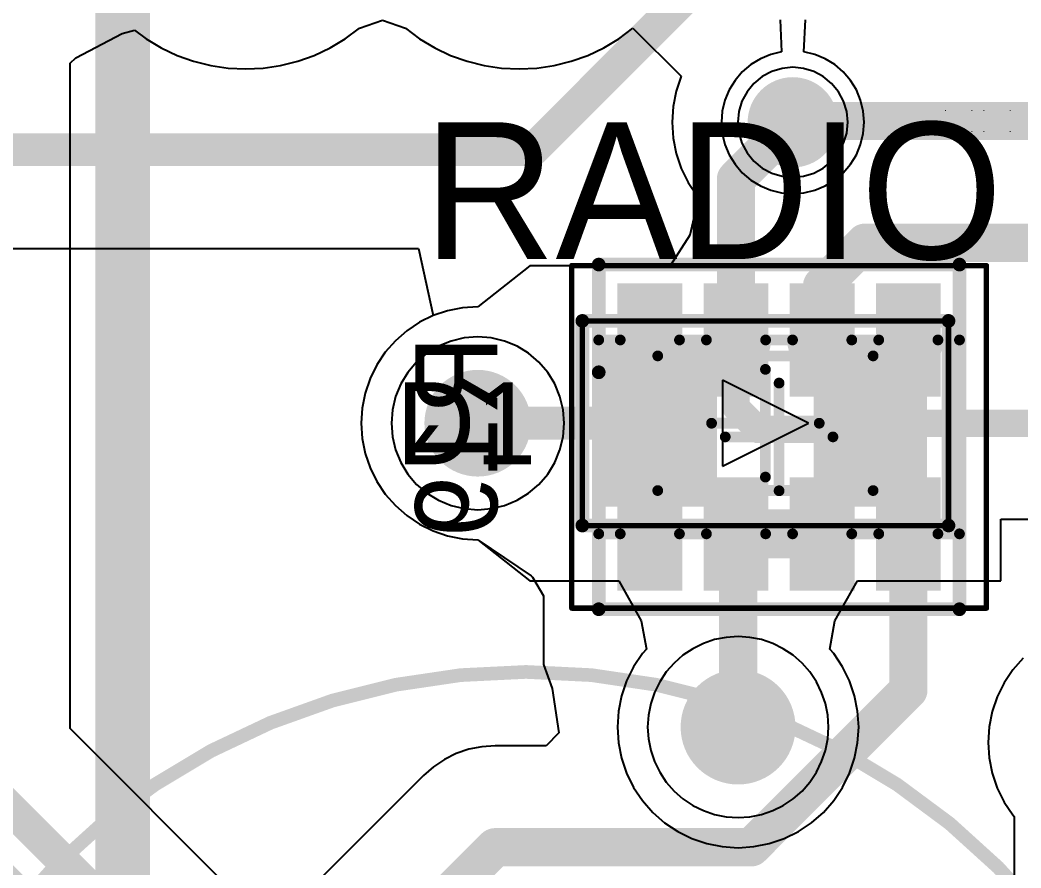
# Model space of a CAD drawing. Header units: millimetres. Extents: x 5.97 to 14.78, y 3.86 to 11.35.
# Drawn here: x 9.0425 to 9.4084, y 6.1224 to 6.4324 of the extents above; entities that cross this region are included whole.
import ezdxf

# ---------------------------------------------------------------- set-up
doc = ezdxf.new("R2010")
doc.units = ezdxf.units.MM
doc.header["$MEASUREMENT"] = 0
for name, color, linetype in [('BottomLayer', 5, 'Continuous'), ('BottomOverlay', 54, 'Continuous'), ('BottomPaste', 16, 'Continuous'), ('BottomSolder', 6, 'Continuous'), ('Mechanical13', 56, 'Continuous'), ('Mechanical15', 56, 'Continuous'), ('Mechanical4', 56, 'Continuous'), ('MidLayer1', 16, 'Continuous'), ('MidLayer2', 76, 'Continuous'), ('MultiLayer', 9, 'Continuous'), ('TopLayer', 1, 'Continuous'), ('TopOverlay', 2, 'Continuous'), ('TopPaste', 8, 'Continuous'), ('TopSolder', 216, 'Continuous')]:
    doc.layers.add(name, color=color, linetype=linetype)

# ---------------------------------------------------------------- blocks, each defined once
blk = doc.blocks.new('PS12_173')
at = {"layer": 'TopOverlay', "const_width": 0.005}
blk.add_lwpolyline([(0.24409, 0, 1), (-0.24409, 0, 1)], format="xyb", close=True, dxfattribs=at)
blk = doc.blocks.new('0805LED_RED_187')
at = {"layer": 'Mechanical13', "const_width": 0.00394}
for points in [[(-0.03937, -0.02461), (-0.03937, 0.02461)], [(-0.03937, 0.02461), (0.03937, 0.02461)], [(0.03937, -0.02461), (0.03937, 0.02461)], [(-0.03937, -0.02461), (0.03937, -0.02461)]]:
    blk.add_lwpolyline(points, dxfattribs=at)
at = {"layer": 'Mechanical13', "const_width": 0.00197}
for points in [[(-0.04035, 0.02461, 1), (-0.03839, 0.02461, 1)], [(-0.04035, 0.02461, 1), (-0.03839, 0.02461, 1)], [(0.03839, 0.02461, 1), (0.04035, 0.02461, 1)], [(0.03839, 0.02461, 1), (0.04035, 0.02461, 1)], [(-0.04035, -0.02461, 1), (-0.03839, -0.02461, 1)], [(-0.04035, -0.02461, 1), (-0.03839, -0.02461, 1)], [(0.03839, -0.02461, 1), (0.04035, -0.02461, 1)], [(0.03839, -0.02461, 1), (0.04035, -0.02461, 1)]]:
    blk.add_lwpolyline(points, format="xyb", close=True, dxfattribs=at)
at = {"layer": 'Mechanical15'}
for points, const_width in [([(-0.06693, -0.0374), (-0.06693, 0.0374)], 0.00197), ([(-0.06693, 0.0374), (0.06693, 0.0374)], 0.00197), ([(0.06693, -0.0374), (0.06693, 0.0374)], 0.00197), ([(0, -0.01969), (0, 0.01969)], 0.00394), ([(-0.01969, 0), (0.01969, 0)], 0.00394), ([(-0.06693, -0.0374), (0.06693, -0.0374)], 0.00197)]:
    blk.add_lwpolyline(points, dxfattribs=dict(at, const_width=const_width))
for points, const_width in [([(-0.06742, 0.0374, 1), (-0.06644, 0.0374, 1)], 0.000984), ([(-0.06742, 0.0374, 1), (-0.06644, 0.0374, 1)], 0.000984), ([(0.06644, 0.0374, 1), (0.06742, 0.0374, 1)], 0.000984), ([(0.06644, 0.0374, 1), (0.06742, 0.0374, 1)], 0.000984), ([(-0.00098, 0.01969, 1), (0.00098, 0.01969, 1)], 0.00197), ([(-0.02067, 0, 1), (-0.0187, 0, 1)], 0.00197), ([(0.0187, 0, 1), (0.02067, 0, 1)], 0.00197), ([(-0.00098, -0.01969, 1), (0.00098, -0.01969, 1)], 0.00197), ([(-0.06742, -0.0374, 1), (-0.06644, -0.0374, 1)], 0.000984), ([(-0.06742, -0.0374, 1), (-0.06644, -0.0374, 1)], 0.000984), ([(0.06644, -0.0374, 1), (0.06742, -0.0374, 1)], 0.000984), ([(0.06644, -0.0374, 1), (0.06742, -0.0374, 1)], 0.000984)]:
    blk.add_lwpolyline(points, format="xyb", close=True, dxfattribs=dict(at, const_width=const_width))
at = {"layer": 'TopLayer'}
for points in [[(-0.02067, -0.02756), (-0.02067, 0.02756), (-0.0561, -0.02756), (-0.0561, 0.02756)], [(0.0561, -0.02756), (0.0561, 0.02756), (0.02067, -0.02756), (0.02067, 0.02756)]]:
    blk.add_solid(points, dxfattribs=at)
at = {"layer": 'TopOverlay'}
for p, q in [((-0.01575, 0.01575), (-0.01575, -0.01575)), ((0.01575, 0), (-0.01575, 0.01575)), ((-0.01575, -0.01575), (0.01575, 0))]:
    blk.add_line(p, q, dxfattribs=at)
at = {"layer": 'TopOverlay', "const_width": 0.005}
for points in [[(-0.06693, 0.0374), (0.06693, 0.0374)], [(-0.06693, -0.0374), (-0.06693, 0.0374)], [(0.06693, -0.0374), (0.06693, 0.0374)], [(-0.06693, -0.0374), (0.06693, -0.0374)]]:
    blk.add_lwpolyline(points, dxfattribs=at)
at = {"layer": 'TopOverlay', "const_width": 0.0025}
for points in [[(-0.06818, 0.0374, 1), (-0.06568, 0.0374, 1)], [(-0.06818, 0.0374, 1), (-0.06568, 0.0374, 1)], [(0.06568, 0.0374, 1), (0.06818, 0.0374, 1)], [(0.06568, 0.0374, 1), (0.06818, 0.0374, 1)], [(-0.06818, -0.0374, 1), (-0.06568, -0.0374, 1)], [(-0.06818, -0.0374, 1), (-0.06568, -0.0374, 1)], [(0.06568, -0.0374, 1), (0.06818, -0.0374, 1)], [(0.06568, -0.0374, 1), (0.06818, -0.0374, 1)]]:
    blk.add_lwpolyline(points, format="xyb", close=True, dxfattribs=at)
at = {"layer": 'TopPaste'}
for points in [[(-0.01767, -0.03056), (-0.01767, 0.03056), (-0.0591, -0.03056), (-0.0591, 0.03056)], [(0.0591, -0.03056), (0.0591, 0.03056), (0.01767, -0.03056), (0.01767, 0.03056)]]:
    blk.add_solid(points, dxfattribs=at)
at = {"layer": 'TopSolder'}
for points in [[(-0.01817, -0.03006), (-0.01817, 0.03006), (-0.0586, -0.03006), (-0.0586, 0.03006)], [(0.0586, -0.03006), (0.0586, 0.03006), (0.01817, -0.03006), (0.01817, 0.03006)]]:
    blk.add_solid(points, dxfattribs=at)
blk = doc.blocks.new('0603R_4CC_B_238')
at = {"layer": 'BottomLayer'}
for points in [[(-0.05315, 0.0561), (-0.05315, 0.03839), (-0.01772, 0.0561), (-0.01772, 0.03839)], [(0.01772, 0.0561), (0.01772, 0.03839), (0.05315, 0.0561), (0.05315, 0.03839)], [(-0.05315, 0.02461), (-0.05315, 0.00689), (-0.01772, 0.02461), (-0.01772, 0.00689)], [(0.01772, 0.02461), (0.01772, 0.00689), (0.05315, 0.02461), (0.05315, 0.00689)], [(-0.05315, -0.00689), (-0.05315, -0.02461), (-0.01772, -0.00689), (-0.01772, -0.02461)], [(0.01772, -0.00689), (0.01772, -0.02461), (0.05315, -0.00689), (0.05315, -0.02461)], [(-0.05315, -0.03839), (-0.05315, -0.0561), (-0.01772, -0.03839), (-0.01772, -0.0561)], [(0.01772, -0.03839), (0.01772, -0.0561), (0.05315, -0.03839), (0.05315, -0.0561)]]:
    blk.add_solid(points, dxfattribs=at)
at = {"layer": 'BottomOverlay', "const_width": 0.005}
for points in [[(-0.06299, 0.06594), (0.06299, 0.06594)], [(-0.06299, 0.06594), (-0.06299, -0.06594)], [(0.06299, 0.06594), (0.06299, -0.06594)], [(-0.06299, -0.06594), (-0.02362, -0.06594)], [(-0.02362, -0.06594), (0.06299, -0.06594)]]:
    blk.add_lwpolyline(points, dxfattribs=at)
at = {"layer": 'BottomOverlay', "const_width": 0.0025}
for points in [[(-0.06424, 0.06594, 1), (-0.06174, 0.06594, 1)], [(-0.06424, 0.06594, 1), (-0.06174, 0.06594, 1)], [(0.06174, 0.06594, 1), (0.06424, 0.06594, 1)], [(0.06174, 0.06594, 1), (0.06424, 0.06594, 1)], [(-0.06424, -0.06594, 1), (-0.06174, -0.06594, 1)], [(-0.06424, -0.06594, 1), (-0.06174, -0.06594, 1)], [(-0.02487, -0.06594, 1), (-0.02237, -0.06594, 1)], [(-0.02487, -0.06594, 1), (-0.02237, -0.06594, 1)], [(0.06174, -0.06594, 1), (0.06424, -0.06594, 1)], [(0.06174, -0.06594, 1), (0.06424, -0.06594, 1)]]:
    blk.add_lwpolyline(points, format="xyb", close=True, dxfattribs=at)
at = {"layer": 'BottomPaste'}
for points in [[(-0.05615, 0.0591), (-0.05615, 0.03539), (-0.01472, 0.0591), (-0.01472, 0.03539)], [(0.01472, 0.0591), (0.01472, 0.03539), (0.05615, 0.0591), (0.05615, 0.03539)], [(-0.05615, 0.02761), (-0.05615, 0.00389), (-0.01472, 0.02761), (-0.01472, 0.00389)], [(0.01472, 0.02761), (0.01472, 0.00389), (0.05615, 0.02761), (0.05615, 0.00389)], [(-0.05615, -0.00389), (-0.05615, -0.02761), (-0.01472, -0.00389), (-0.01472, -0.02761)], [(0.01472, -0.00389), (0.01472, -0.02761), (0.05615, -0.00389), (0.05615, -0.02761)], [(-0.05615, -0.03539), (-0.05615, -0.0591), (-0.01472, -0.03539), (-0.01472, -0.0591)], [(0.01472, -0.03539), (0.01472, -0.0591), (0.05615, -0.03539), (0.05615, -0.0591)]]:
    blk.add_solid(points, dxfattribs=at)
at = {"layer": 'BottomSolder'}
for points in [[(-0.05565, 0.0586), (-0.05565, 0.03589), (-0.01522, 0.0586), (-0.01522, 0.03589)], [(0.01522, 0.0586), (0.01522, 0.03589), (0.05565, 0.0586), (0.05565, 0.03589)], [(-0.05565, 0.02711), (-0.05565, 0.00439), (-0.01522, 0.02711), (-0.01522, 0.00439)], [(0.01522, 0.02711), (0.01522, 0.00439), (0.05565, 0.02711), (0.05565, 0.00439)], [(-0.05565, -0.00439), (-0.05565, -0.02711), (-0.01522, -0.00439), (-0.01522, -0.02711)], [(0.01522, -0.00439), (0.01522, -0.02711), (0.05565, -0.00439), (0.05565, -0.02711)], [(-0.05565, -0.03589), (-0.05565, -0.0586), (-0.01522, -0.03589), (-0.01522, -0.0586)], [(0.01522, -0.03589), (0.01522, -0.0586), (0.05565, -0.03589), (0.05565, -0.0586)]]:
    blk.add_solid(points, dxfattribs=at)
at = {"layer": 'Mechanical13', "const_width": 0.00394}
for points in [[(-0.03543, 0.06594), (0.03543, 0.06594)], [(-0.03543, 0.06594), (-0.03543, 0.05807)], [(0.03543, 0.06594), (0.03543, 0.05807)], [(-0.03543, 0.03642), (-0.03543, 0.02657)], [(0.03543, 0.03642), (0.03543, 0.02657)], [(-0.03543, 0.00492), (-0.03543, -0.00492)], [(0.03543, 0.00492), (0.03543, -0.00492)], [(-0.03543, -0.02657), (-0.03543, -0.03642)], [(0.03543, -0.02657), (0.03543, -0.03642)], [(-0.03543, -0.05807), (-0.03543, -0.06594)], [(0.03543, -0.05807), (0.03543, -0.06594)], [(-0.03543, -0.06594), (0.03543, -0.06594)]]:
    blk.add_lwpolyline(points, dxfattribs=at)
at = {"layer": 'Mechanical13', "const_width": 0.00197}
for points in [[(-0.03642, 0.06594, 1), (-0.03445, 0.06594, 1)], [(-0.03642, 0.06594, 1), (-0.03445, 0.06594, 1)], [(0.03445, 0.06594, 1), (0.03642, 0.06594, 1)], [(0.03445, 0.06594, 1), (0.03642, 0.06594, 1)], [(-0.03642, 0.05807, 1), (-0.03445, 0.05807, 1)], [(-0.03642, 0.05807, 1), (-0.03445, 0.05807, 1)], [(0.03445, 0.05807, 1), (0.03642, 0.05807, 1)], [(0.03445, 0.05807, 1), (0.03642, 0.05807, 1)], [(-0.03642, 0.03642, 1), (-0.03445, 0.03642, 1)], [(-0.03642, 0.03642, 1), (-0.03445, 0.03642, 1)], [(0.03445, 0.03642, 1), (0.03642, 0.03642, 1)], [(0.03445, 0.03642, 1), (0.03642, 0.03642, 1)], [(-0.03642, 0.02657, 1), (-0.03445, 0.02657, 1)], [(-0.03642, 0.02657, 1), (-0.03445, 0.02657, 1)], [(0.03445, 0.02657, 1), (0.03642, 0.02657, 1)], [(0.03445, 0.02657, 1), (0.03642, 0.02657, 1)], [(-0.03642, 0.00492, 1), (-0.03445, 0.00492, 1)], [(-0.03642, 0.00492, 1), (-0.03445, 0.00492, 1)], [(0.03445, 0.00492, 1), (0.03642, 0.00492, 1)], [(0.03445, 0.00492, 1), (0.03642, 0.00492, 1)], [(-0.03642, -0.00492, 1), (-0.03445, -0.00492, 1)], [(-0.03642, -0.00492, 1), (-0.03445, -0.00492, 1)], [(0.03445, -0.00492, 1), (0.03642, -0.00492, 1)], [(0.03445, -0.00492, 1), (0.03642, -0.00492, 1)], [(-0.03642, -0.02657, 1), (-0.03445, -0.02657, 1)], [(-0.03642, -0.02657, 1), (-0.03445, -0.02657, 1)], [(0.03445, -0.02657, 1), (0.03642, -0.02657, 1)], [(0.03445, -0.02657, 1), (0.03642, -0.02657, 1)], [(-0.03642, -0.03642, 1), (-0.03445, -0.03642, 1)], [(-0.03642, -0.03642, 1), (-0.03445, -0.03642, 1)], [(0.03445, -0.03642, 1), (0.03642, -0.03642, 1)], [(0.03445, -0.03642, 1), (0.03642, -0.03642, 1)], [(-0.03642, -0.05807, 1), (-0.03445, -0.05807, 1)], [(-0.03642, -0.05807, 1), (-0.03445, -0.05807, 1)], [(0.03445, -0.05807, 1), (0.03642, -0.05807, 1)], [(0.03445, -0.05807, 1), (0.03642, -0.05807, 1)], [(-0.03642, -0.06594, 1), (-0.03445, -0.06594, 1)], [(-0.03642, -0.06594, 1), (-0.03445, -0.06594, 1)], [(0.03445, -0.06594, 1), (0.03642, -0.06594, 1)], [(0.03445, -0.06594, 1), (0.03642, -0.06594, 1)]]:
    blk.add_lwpolyline(points, format="xyb", close=True, dxfattribs=at)
at = {"layer": 'Mechanical13', "const_width": 0.00394}
for points in [[(-0.03543, 0.05807, -1), (-0.03543, 0.03642)], [(0.03543, 0.03642, -1), (0.03543, 0.05807)], [(-0.03543, 0.02657, -1), (-0.03543, 0.00492)], [(0.03543, 0.00492, -1), (0.03543, 0.02657)], [(-0.03543, -0.00492, -1), (-0.03543, -0.02657)], [(0.03543, -0.02657, -1), (0.03543, -0.00492)], [(-0.03543, -0.03642, -1), (-0.03543, -0.05807)], [(0.03543, -0.05807, -1), (0.03543, -0.03642)]]:
    blk.add_lwpolyline(points, format="xyb", dxfattribs=at)
at = {"layer": 'Mechanical15'}
for points, const_width in [([(-0.0626, 0.07579), (0.0626, 0.07579)], 0.00197), ([(-0.0626, 0.07579), (-0.0626, -0.07579)], 0.00197), ([(0.0626, 0.07579), (0.0626, -0.07579)], 0.00197), ([(0, 0.01969), (0, -0.01969)], 0.00394), ([(-0.01969, 0), (0.01969, 0)], 0.00394), ([(-0.0626, -0.07579), (0.0626, -0.07579)], 0.00197)]:
    blk.add_lwpolyline(points, dxfattribs=dict(at, const_width=const_width))
for points, const_width in [([(-0.06309, 0.07579, 1), (-0.06211, 0.07579, 1)], 0.000984), ([(-0.06309, 0.07579, 1), (-0.06211, 0.07579, 1)], 0.000984), ([(0.06211, 0.07579, 1), (0.06309, 0.07579, 1)], 0.000984), ([(0.06211, 0.07579, 1), (0.06309, 0.07579, 1)], 0.000984), ([(-0.00098, 0.01969, 1), (0.00098, 0.01969, 1)], 0.00197), ([(-0.02067, 0, 1), (-0.0187, 0, 1)], 0.00197), ([(0.0187, 0, 1), (0.02067, 0, 1)], 0.00197), ([(-0.00098, -0.01969, 1), (0.00098, -0.01969, 1)], 0.00197), ([(-0.06309, -0.07579, 1), (-0.06211, -0.07579, 1)], 0.000984), ([(-0.06309, -0.07579, 1), (-0.06211, -0.07579, 1)], 0.000984), ([(0.06211, -0.07579, 1), (0.06309, -0.07579, 1)], 0.000984), ([(0.06211, -0.07579, 1), (0.06309, -0.07579, 1)], 0.000984)]:
    blk.add_lwpolyline(points, format="xyb", close=True, dxfattribs=dict(at, const_width=const_width))
blk = doc.blocks.new('2____MP_254')
at = {"layer": 'TopLayer', "const_width": 0.0002}
for points in [[(-0.0119, 0.0038, 1), (-0.0117, 0.0038, 1)], [(-0.0023, 0.0038, 1), (-0.0021, 0.0038, 1)], [(0.0021, 0.0038, 1), (0.0023, 0.0038, 1)], [(0.0117, 0.0038, 1), (0.0119, 0.0038, 1)], [(-0.0119, -0.0038, 1), (-0.0117, -0.0038, 1)], [(-0.0023, -0.0038, 1), (-0.0021, -0.0038, 1)], [(0.0021, -0.0038, 1), (0.0023, -0.0038, 1)], [(0.0117, -0.0038, 1), (0.0119, -0.0038, 1)]]:
    blk.add_lwpolyline(points, format="xyb", close=True, dxfattribs=at)
at = {"layer": 'TopLayer'}
for points in [[(-0.012, -0.0038), (-0.002, -0.0038), (-0.012, 0.0038), (-0.002, 0.0038)], [(-0.0118, -0.004), (-0.0022, -0.004), (-0.0118, 0.004), (-0.0022, 0.004)], [(0.002, -0.0038), (0.012, -0.0038), (0.002, 0.0038), (0.012, 0.0038)], [(0.0022, -0.004), (0.0118, -0.004), (0.0022, 0.004), (0.0118, 0.004)]]:
    blk.add_solid(points, dxfattribs=at)
at = {"layer": 'TopPaste', "const_width": 0.0032}
for points in [[(-0.0134, 0.0038, 1), (-0.0102, 0.0038, 1)], [(-0.0038, 0.0038, 1), (-0.0006, 0.0038, 1)], [(0.0006, 0.0038, 1), (0.0038, 0.0038, 1)], [(0.0102, 0.0038, 1), (0.0134, 0.0038, 1)], [(-0.0134, -0.0038, 1), (-0.0102, -0.0038, 1)], [(-0.0038, -0.0038, 1), (-0.0006, -0.0038, 1)], [(0.0006, -0.0038, 1), (0.0038, -0.0038, 1)], [(0.0102, -0.0038, 1), (0.0134, -0.0038, 1)]]:
    blk.add_lwpolyline(points, format="xyb", close=True, dxfattribs=at)
at = {"layer": 'TopPaste'}
for points in [[(-0.015, -0.0038), (0.001, -0.0038), (-0.015, 0.0038), (0.001, 0.0038)], [(-0.0118, -0.007), (-0.0022, -0.007), (-0.0118, 0.007), (-0.0022, 0.007)], [(-0.001, -0.0038), (0.015, -0.0038), (-0.001, 0.0038), (0.015, 0.0038)], [(0.0022, -0.007), (0.0118, -0.007), (0.0022, 0.007), (0.0118, 0.007)]]:
    blk.add_solid(points, dxfattribs=at)

msp = doc.modelspace()

# ---------------------------------------------------------------- linework, layer by layer
at = {"layer": 'BottomLayer'}
for p, q in [((8.8234, 6.34892), (9.18816, 6.34892)), ((9.18816, 6.34892), (9.19354, 6.32435)), ((9.19354, 6.32435), (9.18855, 6.32189)), ((9.18855, 6.32189), (9.18391, 6.31879)), ((9.18391, 6.31879), (9.17973, 6.31512)), ((9.17973, 6.31512), (9.17605, 6.31093)), ((9.17605, 6.31093), (9.17296, 6.3063)), ((9.17296, 6.3063), (9.17049, 6.3013)), ((9.17049, 6.3013), (9.1687, 6.29602)), ((9.1687, 6.29602), (9.16762, 6.29056)), ((9.16762, 6.29056), (9.16725, 6.285)), ((9.16725, 6.285), (9.16762, 6.27944)), ((9.16762, 6.27944), (9.1687, 6.27398)), ((9.1687, 6.27398), (9.17049, 6.2687)), ((9.17049, 6.2687), (9.17296, 6.2637)), ((9.17296, 6.2637), (9.17605, 6.25907)), ((9.17605, 6.25907), (9.17973, 6.25488)), ((9.17973, 6.25488), (9.18391, 6.25121)), ((9.18391, 6.25121), (9.18855, 6.24811)), ((9.18855, 6.24811), (9.19354, 6.24565)), ((9.19354, 6.24565), (9.19882, 6.24386)), ((9.19882, 6.24386), (9.20428, 6.24277)), ((9.20428, 6.24277), (9.20984, 6.24241)), ((9.20984, 6.24241), (9.22933, 6.22923)), ((9.22933, 6.22923), (9.22983, 6.22875)), ((9.22983, 6.22875), (9.2339, 6.22188)), ((9.2339, 6.22188), (9.2339, 6.19685)), ((9.2339, 6.19685), (9.2339, 6.19685)), ((9.2339, 6.19685), (9.237, 6.18807)), ((9.237, 6.18807), (9.23947, 6.17185)), ((9.23947, 6.17185), (9.2349, 6.16708)), ((9.20658, 6.16582), (9.20199, 6.16426)), ((9.21134, 6.16676), (9.20658, 6.16582)), ((9.21618, 6.16708), (9.21134, 6.16676)), ((9.2349, 6.16708), (9.21618, 6.16708)), ((9.19764, 6.16211), (9.19361, 6.15942)), ((9.20199, 6.16426), (9.19764, 6.16211)), ((9.19361, 6.15942), (9.18996, 6.15622)), ((9.18996, 6.15622), (9.14378, 6.11004))]:
    msp.add_line(p, q, dxfattribs=at)
for points, const_width in [([(9.23, 6.385), (9.325, 6.48)], 0.012), ([(9.30425, 6.37425), (9.325, 6.395)], 0.014), ([(8.685, 6.385), (9.23, 6.385)], 0.012), ([(9.30425, 6.31543), (9.30425, 6.37425)], 0.014), ([(9.33575, 6.3353), (9.35143, 6.35098)], 0.014), ([(9.35143, 6.35098), (9.425, 6.35098)], 0.014), ([(9.33575, 6.31543), (9.33575, 6.3353)], 0.014), ([(9.30425, 6.29075), (9.30425, 6.31543)], 0.01), ([(9.36724, 6.29268), (9.36724, 6.31543)], 0.01), ([(9.35728, 6.28272), (9.36724, 6.29268)], 0.01), ([(9.30425, 6.29075), (9.31228, 6.28272)], 0.01), ([(9.31228, 6.28272), (9.35728, 6.28272)], 0.01), ([(9.30425, 6.24457), (9.33575, 6.24457)], 0.018), ([(9.30425, 6.24457), (9.305, 6.24382)], 0.014), ([(9.305, 6.17394), (9.305, 6.24382)], 0.014), ([(9.36724, 6.1874), (9.36724, 6.24457)], 0.014), ([(9.30985, 6.13), (9.36724, 6.1874)], 0.014), ([(9.17, 6.08382), (9.21618, 6.13)], 0.014), ([(9.21618, 6.13), (9.30985, 6.13)], 0.014)]:
    msp.add_lwpolyline(points, dxfattribs=dict(at, const_width=const_width))
for points, const_width in [([(9.318, 6.395, 1), (9.332, 6.395, 1)], 0.014), ([(9.3215, 6.395, 1), (9.3285, 6.395, 1)], 0.007), ([(9.227, 6.385, 1), (9.233, 6.385, 1)], 0.006), ([(9.227, 6.385, 1), (9.233, 6.385, 1)], 0.006), ([(9.30075, 6.37425, 1), (9.30775, 6.37425, 1)], 0.007), ([(9.30075, 6.37425, 1), (9.30775, 6.37425, 1)], 0.007), ([(9.34793, 6.35098, 1), (9.35493, 6.35098, 1)], 0.007), ([(9.34793, 6.35098, 1), (9.35493, 6.35098, 1)], 0.007), ([(9.33225, 6.3353, 1), (9.33925, 6.3353, 1)], 0.007), ([(9.33225, 6.3353, 1), (9.33925, 6.3353, 1)], 0.007), ([(9.30075, 6.31543, 1), (9.30775, 6.31543, 1)], 0.007), ([(9.30175, 6.31543, 1), (9.30675, 6.31543, 1)], 0.005), ([(9.33225, 6.31543, 1), (9.33925, 6.31543, 1)], 0.007), ([(9.36474, 6.31543, 1), (9.36974, 6.31543, 1)], 0.005), ([(9.20359, 6.285, 1), (9.21609, 6.285, 1)], 0.0125), ([(9.36474, 6.29268, 1), (9.36974, 6.29268, 1)], 0.005), ([(9.36474, 6.29268, 1), (9.36974, 6.29268, 1)], 0.005), ([(9.30175, 6.29075, 1), (9.30675, 6.29075, 1)], 0.005), ([(9.30175, 6.29075, 1), (9.30675, 6.29075, 1)], 0.005), ([(9.30978, 6.28272, 1), (9.31478, 6.28272, 1)], 0.005), ([(9.30978, 6.28272, 1), (9.31478, 6.28272, 1)], 0.005), ([(9.35478, 6.28272, 1), (9.35978, 6.28272, 1)], 0.005), ([(9.35478, 6.28272, 1), (9.35978, 6.28272, 1)], 0.005), ([(9.29975, 6.24457, 1), (9.30875, 6.24457, 1)], 0.009), ([(9.33125, 6.24457, 1), (9.34025, 6.24457, 1)], 0.009), ([(9.30075, 6.24457, 1), (9.30775, 6.24457, 1)], 0.007), ([(9.3015, 6.24382, 1), (9.3085, 6.24382, 1)], 0.007), ([(9.3015, 6.24382, 1), (9.3085, 6.24382, 1)], 0.007), ([(9.36374, 6.24457, 1), (9.37074, 6.24457, 1)], 0.007), ([(9.36374, 6.1874, 1), (9.37074, 6.1874, 1)], 0.007), ([(9.36374, 6.1874, 1), (9.37074, 6.1874, 1)], 0.007), ([(9.298, 6.17394, 1), (9.312, 6.17394, 1)], 0.014), ([(9.3015, 6.17394, 1), (9.3085, 6.17394, 1)], 0.007), ([(9.21268, 6.13, 1), (9.21968, 6.13, 1)], 0.007), ([(9.21268, 6.13, 1), (9.21968, 6.13, 1)], 0.007), ([(9.30635, 6.13, 1), (9.31335, 6.13, 1)], 0.007), ([(9.30635, 6.13, 1), (9.31335, 6.13, 1)], 0.007)]:
    msp.add_lwpolyline(points, format="xyb", close=True, dxfattribs=dict(at, const_width=const_width))
at = {"layer": 'BottomOverlay', "const_width": 0.014}
msp.add_lwpolyline([(9.08, 5.44238), (9.08, 6.72)], dxfattribs=at)
at = {"layer": 'Mechanical4', "const_width": 0.02}
msp.add_lwpolyline([(9.08, 4.43), (9.08, 9.43)], dxfattribs=at)
at = {"layer": 'MidLayer1'}
for p, q in [((9.32108, 6.41471), (9.31731, 6.41357)), ((9.325, 6.4151), (9.32108, 6.41471)), ((9.32892, 6.41471), (9.325, 6.4151)), ((9.33269, 6.41357), (9.32892, 6.41471)), ((9.31383, 6.41171), (9.31079, 6.40921)), ((9.31731, 6.41357), (9.31383, 6.41171)), ((9.33617, 6.41171), (9.33269, 6.41357)), ((9.33921, 6.40921), (9.33617, 6.41171)), ((9.31079, 6.40921), (9.30829, 6.40617)), ((9.34171, 6.40617), (9.33921, 6.40921)), ((9.30829, 6.40617), (9.30643, 6.40269)), ((9.34357, 6.40269), (9.34171, 6.40617)), ((9.30643, 6.40269), (9.30529, 6.39892)), ((9.34471, 6.39892), (9.34357, 6.40269)), ((9.30529, 6.39892), (9.3049, 6.395)), ((9.3451, 6.395), (9.34471, 6.39892)), ((9.3049, 6.395), (9.30529, 6.39108)), ((9.34471, 6.39108), (9.3451, 6.395)), ((9.30529, 6.39108), (9.30643, 6.38731)), ((9.34357, 6.38731), (9.34471, 6.39108)), ((9.30643, 6.38731), (9.30829, 6.38383)), ((9.34171, 6.38383), (9.34357, 6.38731)), ((9.30829, 6.38383), (9.31079, 6.38079)), ((9.33921, 6.38079), (9.34171, 6.38383)), ((9.31079, 6.38079), (9.31383, 6.37829)), ((9.31383, 6.37829), (9.31731, 6.37643)), ((9.33269, 6.37643), (9.33617, 6.37829)), ((9.33617, 6.37829), (9.33921, 6.38079)), ((9.31731, 6.37643), (9.32108, 6.37529)), ((9.32108, 6.37529), (9.325, 6.3749)), ((9.325, 6.3749), (9.32892, 6.37529)), ((9.32892, 6.37529), (9.33269, 6.37643)), ((9.2049, 6.31621), (9.20008, 6.31505)), ((9.20984, 6.3166), (9.2049, 6.31621)), ((9.21479, 6.31621), (9.20984, 6.3166)), ((9.21961, 6.31505), (9.21479, 6.31621)), ((9.1955, 6.31315), (9.19127, 6.31056)), ((9.20008, 6.31505), (9.1955, 6.31315)), ((9.22419, 6.31315), (9.21961, 6.31505)), ((9.22842, 6.31056), (9.22419, 6.31315)), ((9.19127, 6.31056), (9.1875, 6.30734)), ((9.23219, 6.30734), (9.22842, 6.31056)), ((9.1875, 6.30734), (9.18428, 6.30357)), ((9.23541, 6.30357), (9.23219, 6.30734)), ((9.18428, 6.30357), (9.18169, 6.29934)), ((9.238, 6.29934), (9.23541, 6.30357)), ((9.18169, 6.29934), (9.17979, 6.29476)), ((9.23989, 6.29476), (9.238, 6.29934)), ((9.17979, 6.29476), (9.17863, 6.28994)), ((9.24105, 6.28994), (9.23989, 6.29476)), ((9.17863, 6.28994), (9.17825, 6.285)), ((9.24144, 6.285), (9.24105, 6.28994)), ((9.17825, 6.285), (9.17863, 6.28006)), ((9.24105, 6.28006), (9.24144, 6.285)), ((9.17863, 6.28006), (9.17979, 6.27524)), ((9.23989, 6.27524), (9.24105, 6.28006)), ((9.17979, 6.27524), (9.18169, 6.27066)), ((9.238, 6.27066), (9.23989, 6.27524)), ((9.18169, 6.27066), (9.18428, 6.26643)), ((9.23541, 6.26643), (9.238, 6.27066)), ((9.18428, 6.26643), (9.1875, 6.26266)), ((9.23219, 6.26266), (9.23541, 6.26643)), ((9.1875, 6.26266), (9.19127, 6.25944)), ((9.22842, 6.25944), (9.23219, 6.26266)), ((9.19127, 6.25944), (9.1955, 6.25685)), ((9.22419, 6.25685), (9.22842, 6.25944)), ((9.1955, 6.25685), (9.20008, 6.25495)), ((9.20008, 6.25495), (9.2049, 6.25379)), ((9.2049, 6.25379), (9.20984, 6.2534)), ((9.20984, 6.2534), (9.21479, 6.25379)), ((9.21479, 6.25379), (9.21961, 6.25495)), ((9.21961, 6.25495), (9.22419, 6.25685))]:
    msp.add_line(p, q, dxfattribs=at)
for points, const_width in [([(9.318, 6.395, 1), (9.332, 6.395, 1)], 0.014), ([(9.20009, 6.285, 1), (9.21959, 6.285, 1)], 0.0195), ([(9.2945, 6.17394, 1), (9.3155, 6.17394, 1)], 0.021)]:
    msp.add_lwpolyline(points, format="xyb", close=True, dxfattribs=dict(at, const_width=const_width))
at = {"layer": 'MidLayer2'}
for p, q in [((9.32038, 6.4324), (9.32092, 6.42076)), ((9.32908, 6.42076), (9.32962, 6.4324)), ((9.31316, 6.41824), (9.30967, 6.4161)), ((9.31694, 6.4198), (9.31316, 6.41824)), ((9.32092, 6.42076), (9.31694, 6.4198)), ((9.33306, 6.4198), (9.32908, 6.42076)), ((9.33684, 6.41824), (9.33306, 6.4198)), ((9.34033, 6.4161), (9.33684, 6.41824)), ((9.30967, 6.4161), (9.30656, 6.41344)), ((9.34344, 6.41344), (9.34033, 6.4161)), ((9.30656, 6.41344), (9.3039, 6.41033)), ((9.3461, 6.41033), (9.34344, 6.41344)), ((9.3039, 6.41033), (9.30176, 6.40684)), ((9.34824, 6.40684), (9.3461, 6.41033)), ((9.30176, 6.40684), (9.3002, 6.40306)), ((9.3498, 6.40306), (9.34824, 6.40684)), ((9.3002, 6.40306), (9.29924, 6.39908)), ((9.35076, 6.39908), (9.3498, 6.40306)), ((9.29924, 6.39908), (9.29892, 6.395)), ((9.35108, 6.395), (9.35076, 6.39908)), ((9.29892, 6.395), (9.29924, 6.39092)), ((9.35076, 6.39092), (9.35108, 6.395)), ((9.29924, 6.39092), (9.3002, 6.38694)), ((9.3498, 6.38694), (9.35076, 6.39092)), ((9.3002, 6.38694), (9.30176, 6.38316)), ((9.34824, 6.38316), (9.3498, 6.38694)), ((9.30176, 6.38316), (9.3039, 6.37967)), ((9.3461, 6.37967), (9.34824, 6.38316)), ((9.3039, 6.37967), (9.30656, 6.37656)), ((9.34344, 6.37656), (9.3461, 6.37967)), ((9.30656, 6.37656), (9.30967, 6.3739)), ((9.34033, 6.3739), (9.34344, 6.37656)), ((9.30967, 6.3739), (9.31316, 6.37176)), ((9.31316, 6.37176), (9.31694, 6.3702)), ((9.33306, 6.3702), (9.33684, 6.37176)), ((9.33684, 6.37176), (9.34033, 6.3739)), ((9.31694, 6.3702), (9.32092, 6.36924)), ((9.32092, 6.36924), (9.325, 6.36892)), ((9.325, 6.36892), (9.32908, 6.36924)), ((9.32908, 6.36924), (9.33306, 6.3702)), ((9.29644, 6.20589), (9.29234, 6.20449)), ((9.30068, 6.20673), (9.29644, 6.20589)), ((9.305, 6.20701), (9.30068, 6.20673)), ((9.30932, 6.20673), (9.305, 6.20701)), ((9.31356, 6.20589), (9.30932, 6.20673)), ((9.31766, 6.20449), (9.31356, 6.20589)), ((9.28846, 6.20258), (9.28487, 6.20018)), ((9.29234, 6.20449), (9.28846, 6.20258)), ((9.32154, 6.20258), (9.31766, 6.20449)), ((9.32513, 6.20018), (9.32154, 6.20258)), ((9.28487, 6.20018), (9.28162, 6.19733)), ((9.32838, 6.19733), (9.32513, 6.20018)), ((9.28162, 6.19733), (9.27876, 6.19407)), ((9.33124, 6.19407), (9.32838, 6.19733)), ((9.27876, 6.19407), (9.27636, 6.19048)), ((9.33364, 6.19048), (9.33124, 6.19407)), ((9.27636, 6.19048), (9.27445, 6.1866)), ((9.33555, 6.1866), (9.33364, 6.19048)), ((9.27445, 6.1866), (9.27306, 6.1825)), ((9.33694, 6.1825), (9.33555, 6.1866)), ((9.27306, 6.1825), (9.27221, 6.17826)), ((9.33779, 6.17826), (9.33694, 6.1825)), ((9.27221, 6.17826), (9.27193, 6.17394)), ((9.33807, 6.17394), (9.33779, 6.17826)), ((9.27193, 6.17394), (9.27221, 6.16962)), ((9.33779, 6.16962), (9.33807, 6.17394)), ((9.27221, 6.16962), (9.27306, 6.16538)), ((9.33694, 6.16538), (9.33779, 6.16962)), ((9.27306, 6.16538), (9.27445, 6.16129)), ((9.33555, 6.16129), (9.33694, 6.16538)), ((9.27445, 6.16129), (9.27636, 6.15741)), ((9.33364, 6.15741), (9.33555, 6.16129)), ((9.27636, 6.15741), (9.27876, 6.15381)), ((9.33124, 6.15381), (9.33364, 6.15741)), ((9.27876, 6.15381), (9.28162, 6.15056)), ((9.32838, 6.15056), (9.33124, 6.15381)), ((9.28162, 6.15056), (9.28487, 6.1477)), ((9.28487, 6.1477), (9.28846, 6.1453)), ((9.32154, 6.1453), (9.32513, 6.1477)), ((9.32513, 6.1477), (9.32838, 6.15056)), ((9.28846, 6.1453), (9.29234, 6.14339)), ((9.31766, 6.14339), (9.32154, 6.1453)), ((9.29234, 6.14339), (9.29644, 6.142)), ((9.29644, 6.142), (9.30068, 6.14115)), ((9.30068, 6.14115), (9.305, 6.14087)), ((9.305, 6.14087), (9.30932, 6.14115)), ((9.30932, 6.14115), (9.31356, 6.142)), ((9.31356, 6.142), (9.31766, 6.14339))]:
    msp.add_line(p, q, dxfattribs=at)
for points, const_width in [([(9.318, 6.395, 1), (9.332, 6.395, 1)], 0.014), ([(9.20009, 6.285, 1), (9.21959, 6.285, 1)], 0.0195), ([(9.2945, 6.17394, 1), (9.3155, 6.17394, 1)], 0.021)]:
    msp.add_lwpolyline(points, format="xyb", close=True, dxfattribs=dict(at, const_width=const_width))
at = {"layer": 'MultiLayer'}
for points, const_width in [([(9.318, 6.395, 1), (9.332, 6.395, 1)], 0.014), ([(9.20009, 6.285, 1), (9.21959, 6.285, 1)], 0.0195), ([(9.2945, 6.17394, 1), (9.3155, 6.17394, 1)], 0.021)]:
    msp.add_lwpolyline(points, format="xyb", close=True, dxfattribs=dict(at, const_width=const_width))
at = {"layer": 'TopLayer'}
for p, q in [((9.1614, 6.42553), (9.16656, 6.42936)), ((9.16656, 6.42936), (9.175, 6.43237)), ((9.175, 6.43237), (9.18344, 6.42936)), ((9.18344, 6.42936), (9.1886, 6.42553)), ((9.2614, 6.42553), (9.26656, 6.42936)), ((9.26656, 6.42936), (9.28426, 6.41187)), ((9.06286, 6.41856), (9.07985, 6.42747)), ((9.07985, 6.42747), (9.08432, 6.42871)), ((9.08432, 6.42871), (9.0886, 6.42553)), ((9.0886, 6.42553), (9.09412, 6.42222)), ((9.15588, 6.42222), (9.1614, 6.42553)), ((9.1886, 6.42553), (9.19412, 6.42222)), ((9.25588, 6.42222), (9.2614, 6.42553)), ((9.09412, 6.42222), (9.09993, 6.41947)), ((9.15007, 6.41947), (9.15588, 6.42222)), ((9.19412, 6.42222), (9.19993, 6.41947)), ((9.25007, 6.41947), (9.25588, 6.42222)), ((9.06079, 6.41659), (9.06286, 6.41856)), ((9.09993, 6.41947), (9.10598, 6.41731)), ((9.14402, 6.41731), (9.15007, 6.41947)), ((9.19993, 6.41947), (9.20598, 6.41731)), ((9.24402, 6.41731), (9.25007, 6.41947)), ((9.06079, 6.34291), (9.06079, 6.41659)), ((9.10598, 6.41731), (9.11222, 6.41575)), ((9.11222, 6.41575), (9.11858, 6.4148)), ((9.11858, 6.4148), (9.125, 6.41449)), ((9.125, 6.41449), (9.13142, 6.4148)), ((9.13142, 6.4148), (9.13778, 6.41575)), ((9.13778, 6.41575), (9.14402, 6.41731)), ((9.20598, 6.41731), (9.21222, 6.41575)), ((9.21222, 6.41575), (9.21858, 6.4148)), ((9.21858, 6.4148), (9.225, 6.41449)), ((9.225, 6.41449), (9.23142, 6.4148)), ((9.23142, 6.4148), (9.23778, 6.41575)), ((9.23778, 6.41575), (9.24402, 6.41731)), ((9.28426, 6.41187), (9.28241, 6.40641)), ((9.28241, 6.40641), (9.28128, 6.40076)), ((9.28128, 6.40076), (9.28091, 6.395)), ((9.28091, 6.395), (9.28128, 6.38924)), ((9.28128, 6.38924), (9.28241, 6.38359)), ((9.28241, 6.38359), (9.28426, 6.37813)), ((9.28426, 6.37813), (9.28681, 6.37295)), ((9.28681, 6.37295), (9.29002, 6.36816)), ((9.29054, 6.36756), (9.28731, 6.3537)), ((9.29002, 6.36816), (9.29054, 6.36756)), ((9.28731, 6.3537), (9.28015, 6.34256)), ((9.0608, 6.3427), (9.06079, 6.34291)), ((9.0608, 6.3073), (9.0608, 6.3427)), ((9.2289, 6.34256), (9.20984, 6.32759)), ((9.28015, 6.34256), (9.2289, 6.34256)), ((9.2289, 6.34256), (9.2289, 6.34256)), ((9.20428, 6.32723), (9.19882, 6.32614)), ((9.20984, 6.32759), (9.20428, 6.32723)), ((9.19354, 6.32435), (9.18855, 6.32189)), ((9.19882, 6.32614), (9.19354, 6.32435)), ((9.18855, 6.32189), (9.18391, 6.31879)), ((9.18391, 6.31879), (9.17973, 6.31512)), ((9.17973, 6.31512), (9.17605, 6.31093)), ((9.17605, 6.31093), (9.17296, 6.3063)), ((9.06079, 6.30709), (9.0608, 6.3073)), ((9.06079, 6.17343), (9.06079, 6.30709)), ((9.17296, 6.3063), (9.17049, 6.3013)), ((9.17049, 6.3013), (9.1687, 6.29602)), ((9.1687, 6.29602), (9.16762, 6.29056)), ((9.16762, 6.29056), (9.16725, 6.285)), ((9.16725, 6.285), (9.16762, 6.27944)), ((9.16762, 6.27944), (9.1687, 6.27398)), ((9.1687, 6.27398), (9.17049, 6.2687)), ((9.17049, 6.2687), (9.17296, 6.2637)), ((9.17296, 6.2637), (9.17605, 6.25907)), ((9.17605, 6.25907), (9.17973, 6.25488)), ((9.17973, 6.25488), (9.18391, 6.25121)), ((9.18391, 6.25121), (9.18855, 6.24811)), ((9.4011, 6.22744), (9.4011, 6.24992)), ((9.4011, 6.24992), (9.46168, 6.24992)), ((9.18855, 6.24811), (9.19354, 6.24565)), ((9.19354, 6.24565), (9.19882, 6.24386)), ((9.19882, 6.24386), (9.20428, 6.24277)), ((9.20428, 6.24277), (9.20984, 6.24241)), ((9.20984, 6.24241), (9.2289, 6.22744)), ((9.2289, 6.22744), (9.2289, 6.22744)), ((9.2289, 6.22744), (9.26136, 6.22744)), ((9.26136, 6.22744), (9.26957, 6.21273)), ((9.34043, 6.21273), (9.34864, 6.22744)), ((9.34864, 6.22744), (9.4011, 6.22744)), ((9.26957, 6.21273), (9.27147, 6.20244)), ((9.33853, 6.20244), (9.34043, 6.21273)), ((9.27147, 6.20244), (9.27002, 6.20078)), ((9.33998, 6.20078), (9.33853, 6.20244)), ((9.27002, 6.20078), (9.26681, 6.19599)), ((9.34319, 6.19599), (9.33998, 6.20078)), ((9.40917, 6.19916), (9.40542, 6.19487)), ((9.26681, 6.19599), (9.26426, 6.19082)), ((9.34574, 6.19082), (9.34319, 6.19599)), ((9.40542, 6.19487), (9.40225, 6.19013)), ((9.26426, 6.19082), (9.26241, 6.18535)), ((9.34759, 6.18535), (9.34574, 6.19082)), ((9.40225, 6.19013), (9.39973, 6.18502)), ((9.26241, 6.18535), (9.26128, 6.1797)), ((9.34872, 6.1797), (9.34759, 6.18535)), ((9.39973, 6.18502), (9.39789, 6.17962)), ((9.26128, 6.1797), (9.26091, 6.17394)), ((9.34909, 6.17394), (9.34872, 6.1797)), ((9.39789, 6.17962), (9.39678, 6.17403)), ((9.15023, 6.08399), (9.06079, 6.17343)), ((9.26091, 6.17394), (9.26128, 6.16819)), ((9.34872, 6.16819), (9.34909, 6.17394)), ((9.39678, 6.17403), (9.39641, 6.16834)), ((9.26128, 6.16819), (9.26241, 6.16253)), ((9.34759, 6.16253), (9.34872, 6.16819)), ((9.39641, 6.16834), (9.39678, 6.16265)), ((9.26241, 6.16253), (9.26426, 6.15707)), ((9.34574, 6.15707), (9.34759, 6.16253)), ((9.39678, 6.16265), (9.39789, 6.15705)), ((9.26426, 6.15707), (9.26681, 6.15189)), ((9.34319, 6.15189), (9.34574, 6.15707)), ((9.39789, 6.15705), (9.39973, 6.15165)), ((9.26681, 6.15189), (9.27002, 6.1471)), ((9.33998, 6.1471), (9.34319, 6.15189)), ((9.39973, 6.15165), (9.40225, 6.14654)), ((9.27002, 6.1471), (9.27382, 6.14276)), ((9.33618, 6.14276), (9.33998, 6.1471)), ((9.40225, 6.14654), (9.40542, 6.1418)), ((9.27382, 6.14276), (9.27816, 6.13896)), ((9.33184, 6.13896), (9.33618, 6.14276)), ((9.40542, 6.1418), (9.40593, 6.14121)), ((9.40593, 6.14121), (9.40593, 6.00591)), ((9.27816, 6.13896), (9.28295, 6.13575)), ((9.32705, 6.13575), (9.33184, 6.13896)), ((9.28295, 6.13575), (9.28813, 6.1332)), ((9.28813, 6.1332), (9.29359, 6.13135)), ((9.31641, 6.13135), (9.32187, 6.1332)), ((9.32187, 6.1332), (9.32705, 6.13575)), ((9.29359, 6.13135), (9.29924, 6.13022)), ((9.29924, 6.13022), (9.305, 6.12985)), ((9.305, 6.12985), (9.31076, 6.13022)), ((9.31076, 6.13022), (9.31641, 6.13135))]:
    msp.add_line(p, q, dxfattribs=at)
for points, const_width in [([(9.318, 6.395, 1), (9.332, 6.395, 1)], 0.014), ([(9.3215, 6.395, 1), (9.3285, 6.395, 1)], 0.007), ([(9.32197, 6.39547, 1), (9.32897, 6.39547, 1)], 0.007), ([(9.32197, 6.39547, 1), (9.32897, 6.39547, 1)], 0.007), ([(9.39617, 6.39547, 1), (9.40317, 6.39547, 1)], 0.007), ([(9.39617, 6.39547, 1), (9.40317, 6.39547, 1)], 0.007), ([(9.20359, 6.285, 1), (9.21609, 6.285, 1)], 0.0125), ([(9.20684, 6.285, 1), (9.21284, 6.285, 1)], 0.006), ([(9.27361, 6.285, 1), (9.27961, 6.285, 1)], 0.006), ([(9.35089, 6.285, 1), (9.35589, 6.285, 1)], 0.005), ([(9.298, 6.17394, 1), (9.312, 6.17394, 1)], 0.014)]:
    msp.add_lwpolyline(points, format="xyb", close=True, dxfattribs=dict(at, const_width=const_width))
for points, const_width in [([(9.325, 6.395), (9.32547, 6.39547)], 0.014), ([(9.32547, 6.39547), (9.39967, 6.39547)], 0.014), ([(9.39967, 6.39547), (9.50845, 6.39547)], 0.014), ([(9.20984, 6.285), (9.27661, 6.285)], 0.012), ([(9.35339, 6.285), (9.59454, 6.285)], 0.01), ([(8.925, 6.23274), (9.20591, 5.95183)], 0.008), ([(9.02471, 6.15848), (9.21336, 5.96983)], 0.012)]:
    msp.add_lwpolyline(points, dxfattribs=dict(at, const_width=const_width))
at = {"layer": 'TopOverlay', "const_width": 0.014}
msp.add_lwpolyline([(9.08005, 6.185), (9.08005, 6.395)], dxfattribs=at)
at = {"layer": 'TopOverlay', "const_width": 0.007}
for points in [[(9.07655, 6.395, 1), (9.08355, 6.395, 1)], [(9.07655, 6.185, 1), (9.08355, 6.185, 1)]]:
    msp.add_lwpolyline(points, format="xyb", close=True, dxfattribs=at)
at = {"layer": 'TopSolder', "const_width": 0.0165}
msp.add_lwpolyline([(9.31675, 6.395, 1), (9.33325, 6.395, 1)], format="xyb", close=True, dxfattribs=at)

# ---------------------------------------------------------------- block references
for name, p, rotation in [('2____MP_254', (9.39267, 6.39547), 360), ('0603R_4CC_B_238', (9.32, 6.28), 270), ('0805LED_RED_187', (9.315, 6.285), 360), ('PS12_173', (9.2275, 5.95), 360)]:
    msp.add_blockref(name, p, dxfattribs=dict(rotation=rotation))

# ---------------------------------------------------------------- texts
at = {"layer": 'BottomOverlay', "text_generation_flag": 2}
msp.add_text('R19', height=0.03, rotation=90, dxfattribs=at).set_placement((9.217, 6.317))
at = {"layer": 'TopOverlay'}
for s, height, p in [('RADIO ERR', 0.05, (9.19, 6.345)), ('D1', 0.03, (9.18, 6.27))]:
    msp.add_text(s, height=height, dxfattribs=at).set_placement(p)

doc.saveas('drawing.dxf')
